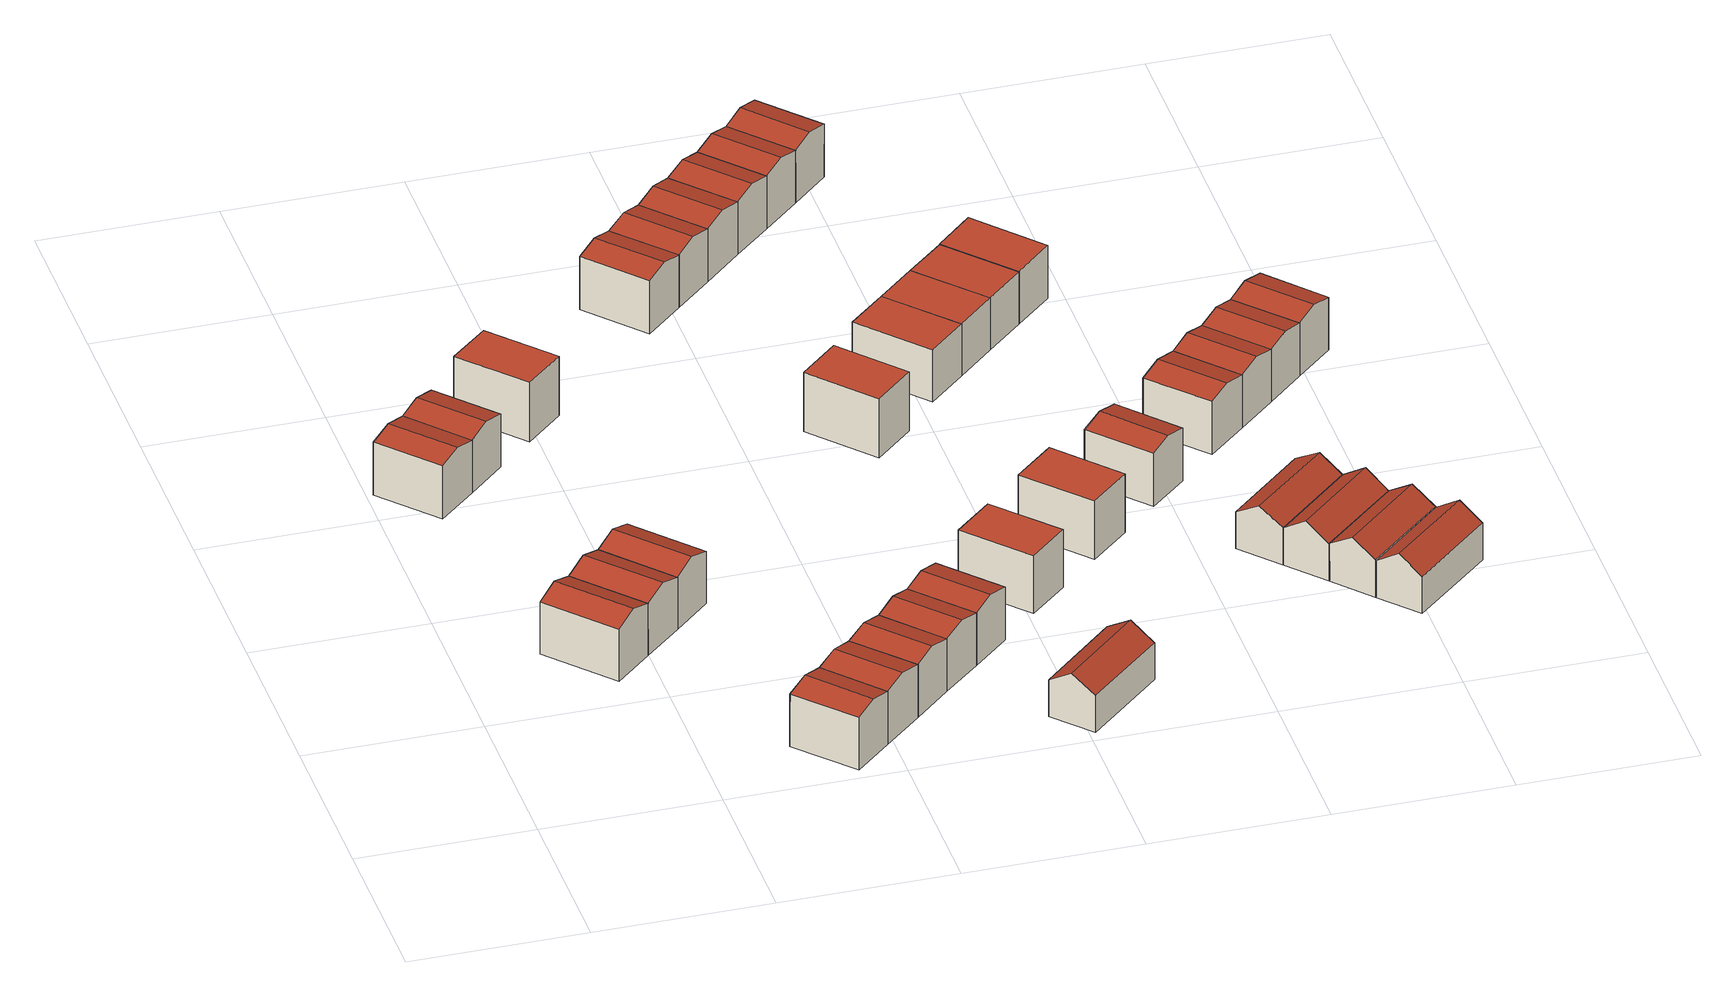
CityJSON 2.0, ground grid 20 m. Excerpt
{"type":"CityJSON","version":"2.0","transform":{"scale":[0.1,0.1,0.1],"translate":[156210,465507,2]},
"CityObjects":{
"building1":{"type":"Building","attributes":{"b3_bag_bag_overlap":0,"b3_bouwlagen":2,"b3_dak_type":"slanted","b3_extrusie":"standard","b3_h_dak_50p":9.1,"b3_h_dak_70p":9.56,"b3_h_dak_max":10.27,"b3_h_dak_min":6.05,"b3_h_maaiveld":3,"b3_h_nok":10.3,"b3_is_glas_dak":false,"b3_kas_warenhuis":false,"b3_kwaliteitsindicator":true,"b3_mutatie_ahn3_ahn4":false,"b3_mutatie_ahn4_ahn5":false,"b3_n_nok":1,"b3_n_vlakken":3,"b3_opp_buitenmuur":55.98,"b3_opp_dak_plat":0,"b3_opp_dak_schuin":61.98,"b3_opp_grond":55.39,"b3_opp_scheidingsmuur":112.93,"b3_rmse_lod12":1.3,"b3_rmse_lod13":1.3,"b3_rmse_lod22":0.0345,"b3_t_run":34,"b3_val3dity_lod12":"[]","b3_val3dity_lod13":"[]","b3_val3dity_lod22":"[]","b3_volume_lod12":361.9,"b3_volume_lod13":361.9,"b3_volume_lod22":323.4,"geconstateerd":false,"oorspronkelijkbouwjaar":1988,"status":"Pand in gebruik"},"children":["building1-1"]},
"building1-1":{"type":"BuildingPart","parents":["building1"],"geometry":[{"type":"Solid","lod":"2.2","boundaries":[[[[0,1,2,3]],[[4,5,6,7]],[[5,4,1,0]],[[4,7,8,2,1]],[[9,8,7,6]],[[8,9,3,2]],[[9,6,5,0,3]]]],"semantics":{"surfaces":[{"type":"GroundSurface"},{"type":"RoofSurface"},{"type":"WallSurface"}],"values":[[0,1,2,2,1,2,2]]}}]},
"building2":{"type":"Building","attributes":{"b3_bag_bag_overlap":0,"b3_bouwlagen":3,"b3_dak_type":"slanted","b3_extrusie":"standard","b3_h_dak_50p":9.18,"b3_h_dak_70p":9.63,"b3_h_dak_max":10.28,"b3_h_dak_min":8.17,"b3_h_maaiveld":2.98,"b3_h_nok":10.3,"b3_is_glas_dak":false,"b3_kas_warenhuis":false,"b3_kwaliteitsindicator":true,"b3_mutatie_ahn3_ahn4":false,"b3_mutatie_ahn4_ahn5":false,"b3_n_nok":1,"b3_n_vlakken":2,"b3_opp_buitenmuur":58.96,"b3_opp_dak_plat":0,"b3_opp_dak_schuin":54.37,"b3_opp_grond":48.41,"b3_opp_scheidingsmuur":105.61,"b3_rmse_lod12":0.765,"b3_rmse_lod13":0.765,"b3_rmse_lod22":0.0112,"b3_t_run":21,"b3_val3dity_lod12":"[]","b3_val3dity_lod13":"[]","b3_val3dity_lod22":"[]","b3_volume_lod12":322.7,"b3_volume_lod13":322.7,"b3_volume_lod22":301.74,"geconstateerd":false,"oorspronkelijkbouwjaar":1988,"status":"Pand in gebruik"},"children":["building2-1"]},
"building2-1":{"type":"BuildingPart","parents":["building2"],"geometry":[{"type":"Solid","lod":"2.2","boundaries":[[[[10,11,12,13]],[[14,15,16,11,10]],[[17,16,15,18]],[[16,17,12,11]],[[17,18,19,13,12]],[[14,19,18,15]],[[19,14,10,13]]]],"semantics":{"surfaces":[{"type":"GroundSurface"},{"type":"WallSurface"},{"type":"RoofSurface"}],"values":[[0,1,2,1,1,2,1]]}}]},
"building3":{"type":"Building","attributes":{"b3_bag_bag_overlap":0,"b3_bouwlagen":2,"b3_dak_type":"slanted","b3_extrusie":"standard","b3_h_dak_50p":9.06,"b3_h_dak_70p":9.57,"b3_h_dak_max":10.28,"b3_h_dak_min":6.07,"b3_h_maaiveld":3.01,"b3_h_nok":10.3,"b3_is_glas_dak":false,"b3_kas_warenhuis":false,"b3_kwaliteitsindicator":true,"b3_mutatie_ahn3_ahn4":false,"b3_mutatie_ahn4_ahn5":false,"b3_n_nok":1,"b3_n_vlakken":3,"b3_opp_buitenmuur":55.92,"b3_opp_dak_plat":0,"b3_opp_dak_schuin":62.01,"b3_opp_grond":55.4,"b3_opp_scheidingsmuur":112.82,"b3_rmse_lod12":1.3,"b3_rmse_lod13":1.3,"b3_rmse_lod22":0.0353,"b3_t_run":32,"b3_val3dity_lod12":"[]","b3_val3dity_lod13":"[]","b3_val3dity_lod22":"[]","b3_volume_lod12":361.84,"b3_volume_lod13":361.84,"b3_volume_lod22":324.86,"geconstateerd":false,"oorspronkelijkbouwjaar":1988,"status":"Pand in gebruik"},"children":["building3-1"]},
"building3-1":{"type":"BuildingPart","parents":["building3"],"geometry":[{"type":"Solid","lod":"2.2","boundaries":[[[[20,21,1,0]],[[22,23,24,25]],[[23,22,21,20]],[[22,25,4,1,21]],[[5,4,25,24]],[[4,5,0,1]],[[5,24,23,20,0]]]],"semantics":{"surfaces":[{"type":"GroundSurface"},{"type":"RoofSurface"},{"type":"WallSurface"}],"values":[[0,1,2,2,1,2,2]]}}]},
"building4":{"type":"Building","attributes":{"b3_bag_bag_overlap":0,"b3_bouwlagen":3,"b3_dak_type":"slanted","b3_extrusie":"standard","b3_h_dak_50p":9.19,"b3_h_dak_70p":9.64,"b3_h_dak_max":10.27,"b3_h_dak_min":8.16,"b3_h_maaiveld":2.97,"b3_h_nok":10.3,"b3_is_glas_dak":false,"b3_kas_warenhuis":false,"b3_kwaliteitsindicator":true,"b3_mutatie_ahn3_ahn4":false,"b3_mutatie_ahn4_ahn5":false,"b3_n_nok":1,"b3_n_vlakken":2,"b3_opp_buitenmuur":58.84,"b3_opp_dak_plat":0,"b3_opp_dak_schuin":54.46,"b3_opp_grond":48.47,"b3_opp_scheidingsmuur":105.95,"b3_rmse_lod12":0.76,"b3_rmse_lod13":0.76,"b3_rmse_lod22":0.0115,"b3_t_run":20,"b3_val3dity_lod12":"[]","b3_val3dity_lod13":"[]","b3_val3dity_lod22":"[]","b3_volume_lod12":323.13,"b3_volume_lod13":323.13,"b3_volume_lod22":302.34,"geconstateerd":false,"oorspronkelijkbouwjaar":1988,"status":"Pand in gebruik"},"children":["building4-1"]},
"building4-1":{"type":"BuildingPart","parents":["building4"],"geometry":[{"type":"Solid","lod":"2.2","boundaries":[[[[12,11,26,27]],[[16,17,28,29]],[[17,16,11,12]],[[16,29,30,26,11]],[[31,30,29,28]],[[30,31,27,26]],[[31,28,17,12,27]]]],"semantics":{"surfaces":[{"type":"GroundSurface"},{"type":"RoofSurface"},{"type":"WallSurface"}],"values":[[0,1,2,2,1,2,2]]}}]},
"building5":{"type":"Building","attributes":{"b3_bag_bag_overlap":0,"b3_bouwlagen":2,"b3_dak_type":"slanted","b3_extrusie":"standard","b3_h_dak_50p":9.06,"b3_h_dak_70p":9.54,"b3_h_dak_max":10.28,"b3_h_dak_min":6.07,"b3_h_maaiveld":3.01,"b3_h_nok":10.29,"b3_is_glas_dak":false,"b3_kas_warenhuis":false,"b3_kwaliteitsindicator":true,"b3_mutatie_ahn3_ahn4":false,"b3_mutatie_ahn4_ahn5":false,"b3_n_nok":1,"b3_n_vlakken":3,"b3_opp_buitenmuur":55.76,"b3_opp_dak_plat":0,"b3_opp_dak_schuin":61.93,"b3_opp_grond":55.38,"b3_opp_scheidingsmuur":113.38,"b3_rmse_lod12":1.33,"b3_rmse_lod13":1.33,"b3_rmse_lod22":0.0355,"b3_t_run":45,"b3_val3dity_lod12":"[]","b3_val3dity_lod13":"[]","b3_val3dity_lod22":"[]","b3_volume_lod12":361.8,"b3_volume_lod13":361.8,"b3_volume_lod22":324.23,"geconstateerd":false,"oorspronkelijkbouwjaar":1988,"status":"Pand in gebruik"},"children":["building5-1"]},
"building5-1":{"type":"BuildingPart","parents":["building5"],"geometry":[{"type":"Solid","lod":"2.2","boundaries":[[[[32,33,21,20]],[[34,35,36,37]],[[35,34,33,32]],[[34,37,22,21,33]],[[23,22,37,36]],[[22,23,20,21]],[[23,36,35,32,20]]]],"semantics":{"surfaces":[{"type":"GroundSurface"},{"type":"RoofSurface"},{"type":"WallSurface"}],"values":[[0,1,2,2,1,2,2]]}}]},
"building6":{"type":"Building","attributes":{"b3_bag_bag_overlap":0,"b3_bouwlagen":2,"b3_dak_type":"slanted","b3_extrusie":"standard","b3_h_dak_50p":9.4,"b3_h_dak_70p":9.85,"b3_h_dak_max":10.48,"b3_h_dak_min":8.38,"b3_h_maaiveld":3.23,"b3_h_nok":10.5,"b3_is_glas_dak":false,"b3_kas_warenhuis":false,"b3_kwaliteitsindicator":true,"b3_mutatie_ahn3_ahn4":false,"b3_mutatie_ahn4_ahn5":false,"b3_n_nok":1,"b3_n_vlakken":2,"b3_opp_buitenmuur":58.25,"b3_opp_dak_plat":0,"b3_opp_dak_schuin":54.1,"b3_opp_grond":48.14,"b3_opp_scheidingsmuur":104.39,"b3_rmse_lod12":0.759,"b3_rmse_lod13":0.759,"b3_rmse_lod22":0.019,"b3_t_run":25,"b3_val3dity_lod12":"[]","b3_val3dity_lod13":"[]","b3_val3dity_lod22":"[]","b3_volume_lod12":318.32,"b3_volume_lod13":318.32,"b3_volume_lod22":297.75,"geconstateerd":false,"oorspronkelijkbouwjaar":1988,"status":"Pand in gebruik"},"children":["building6-1"]},
"building6-1":{"type":"BuildingPart","parents":["building6"],"geometry":[{"type":"Solid","lod":"2.2","boundaries":[[[[38,39,40,41]],[[42,43,44,45]],[[43,42,39,38]],[[42,45,46,40,39]],[[47,46,45,44]],[[46,47,41,40]],[[47,44,43,38,41]]]],"semantics":{"surfaces":[{"type":"GroundSurface"},{"type":"RoofSurface"},{"type":"WallSurface"}],"values":[[0,1,2,2,1,2,2]]}}]},
"building7":{"type":"Building","attributes":{"b3_bag_bag_overlap":0,"b3_bouwlagen":3,"b3_dak_type":"slanted","b3_extrusie":"standard","b3_h_dak_50p":9.97,"b3_h_dak_70p":10.29,"b3_h_dak_max":11.02,"b3_h_dak_min":8.56,"b3_h_maaiveld":2.92,"b3_is_glas_dak":false,"b3_kas_warenhuis":false,"b3_kwaliteitsindicator":false,"b3_mutatie_ahn3_ahn4":false,"b3_mutatie_ahn4_ahn5":false,"b3_n_nok":0,"b3_n_vlakken":4,"b3_opp_buitenmuur":155.36,"b3_opp_dak_plat":0,"b3_opp_dak_schuin":80.27,"b3_opp_grond":53.74,"b3_opp_scheidingsmuur":56.63,"b3_rmse_lod12":0.744,"b3_rmse_lod13":0.744,"b3_rmse_lod22":0.0769,"b3_t_run":34,"b3_val3dity_lod12":"[]","b3_val3dity_lod13":"[]","b3_val3dity_lod22":"[102]","b3_volume_lod12":393.76,"b3_volume_lod13":393.76,"b3_volume_lod22":375.94,"geconstateerd":false,"oorspronkelijkbouwjaar":1988,"status":"Pand in gebruik"},"children":["building7-1"]},
"building7-1":{"type":"BuildingPart","parents":["building7"],"geometry":[{"type":"Solid","lod":"2.2","boundaries":[[[[48,49,50,51]],[[52,53,54,55]],[[55,54,49,48]],[[54,53,50,49]],[[53,52,51,50]],[[52,55,48,51]]]],"semantics":{"surfaces":[{"type":"GroundSurface"},{"type":"RoofSurface"},{"type":"WallSurface"}],"values":[[0,1,2,2,2,2]]}}]},
"building8":{"type":"Building","attributes":{"b3_bag_bag_overlap":0,"b3_bouwlagen":2,"b3_dak_type":"slanted","b3_extrusie":"standard","b3_h_dak_50p":9.43,"b3_h_dak_70p":9.85,"b3_h_dak_max":10.49,"b3_h_dak_min":8.36,"b3_h_maaiveld":3.22,"b3_h_nok":10.51,"b3_is_glas_dak":false,"b3_kas_warenhuis":false,"b3_kwaliteitsindicator":true,"b3_mutatie_ahn3_ahn4":false,"b3_mutatie_ahn4_ahn5":false,"b3_n_nok":1,"b3_n_vlakken":2,"b3_opp_buitenmuur":60.27,"b3_opp_dak_plat":0,"b3_opp_dak_schuin":56.11,"b3_opp_grond":49.82,"b3_opp_scheidingsmuur":104.42,"b3_rmse_lod12":0.76,"b3_rmse_lod13":0.76,"b3_rmse_lod22":0.0237,"b3_t_run":41,"b3_val3dity_lod12":"[]","b3_val3dity_lod13":"[]","b3_val3dity_lod22":"[]","b3_volume_lod12":329.32,"b3_volume_lod13":329.32,"b3_volume_lod22":308.44,"geconstateerd":false,"oorspronkelijkbouwjaar":1988,"status":"Pand in gebruik"},"children":["building8-1"]},
"building8-1":{"type":"BuildingPart","parents":["building8"],"geometry":[{"type":"Solid","lod":"2.2","boundaries":[[[[56,57,39,38]],[[58,59,60,61]],[[59,58,57,56]],[[58,61,42,39,57]],[[43,42,61,60]],[[42,43,38,39]],[[43,60,59,56,38]]]],"semantics":{"surfaces":[{"type":"GroundSurface"},{"type":"RoofSurface"},{"type":"WallSurface"}],"values":[[0,1,2,2,1,2,2]]}}]},
"building9":{"type":"Building","attributes":{"b3_bag_bag_overlap":0,"b3_bouwlagen":2,"b3_dak_type":"slanted","b3_extrusie":"standard","b3_h_dak_50p":9.44,"b3_h_dak_70p":9.85,"b3_h_dak_max":10.49,"b3_h_dak_min":8.35,"b3_h_maaiveld":3.22,"b3_h_nok":10.51,"b3_is_glas_dak":false,"b3_kas_warenhuis":false,"b3_kwaliteitsindicator":true,"b3_mutatie_ahn3_ahn4":false,"b3_mutatie_ahn4_ahn5":false,"b3_n_nok":1,"b3_n_vlakken":2,"b3_opp_buitenmuur":58.09,"b3_opp_dak_plat":0,"b3_opp_dak_schuin":54.25,"b3_opp_grond":48.14,"b3_opp_scheidingsmuur":104.52,"b3_rmse_lod12":0.756,"b3_rmse_lod13":0.756,"b3_rmse_lod22":0.0181,"b3_t_run":35,"b3_val3dity_lod12":"[]","b3_val3dity_lod13":"[]","b3_val3dity_lod22":"[]","b3_volume_lod12":318.35,"b3_volume_lod13":318.35,"b3_volume_lod22":297.93,"geconstateerd":false,"oorspronkelijkbouwjaar":1988,"status":"Pand in gebruik"},"children":["building9-1"]},
"building9-1":{"type":"BuildingPart","parents":["building9"],"geometry":[{"type":"Solid","lod":"2.2","boundaries":[[[[62,63,57,56]],[[64,65,66,67]],[[65,64,63,62]],[[64,67,58,57,63]],[[59,58,67,66]],[[58,59,56,57]],[[59,66,65,62,56]]]],"semantics":{"surfaces":[{"type":"GroundSurface"},{"type":"RoofSurface"},{"type":"WallSurface"}],"values":[[0,1,2,2,1,2,2]]}}]},
"building10":{"type":"Building","attributes":{"b3_bag_bag_overlap":0,"b3_bouwlagen":2,"b3_dak_type":"slanted","b3_extrusie":"standard","b3_h_dak_50p":9.4,"b3_h_dak_70p":9.85,"b3_h_dak_max":10.49,"b3_h_dak_min":8.35,"b3_h_maaiveld":3.22,"b3_h_nok":10.51,"b3_is_glas_dak":false,"b3_kas_warenhuis":false,"b3_kwaliteitsindicator":true,"b3_mutatie_ahn3_ahn4":false,"b3_mutatie_ahn4_ahn5":false,"b3_n_nok":1,"b3_n_vlakken":2,"b3_opp_buitenmuur":58.39,"b3_opp_dak_plat":0,"b3_opp_dak_schuin":54.16,"b3_opp_grond":48.16,"b3_opp_scheidingsmuur":104.64,"b3_rmse_lod12":0.774,"b3_rmse_lod13":0.774,"b3_rmse_lod22":0.0184,"b3_t_run":27,"b3_val3dity_lod12":"[]","b3_val3dity_lod13":"[]","b3_val3dity_lod22":"[]","b3_volume_lod12":318.48,"b3_volume_lod13":318.48,"b3_volume_lod22":298.53,"geconstateerd":false,"oorspronkelijkbouwjaar":1988,"status":"Pand in gebruik"},"children":["building10-1"]},
"building10-1":{"type":"BuildingPart","parents":["building10"],"geometry":[{"type":"Solid","lod":"2.2","boundaries":[[[[62,68,69,63]],[[65,70,71,68,62]],[[72,71,70,73]],[[71,72,69,68]],[[72,73,64,63,69]],[[65,64,73,70]],[[64,65,62,63]]]],"semantics":{"surfaces":[{"type":"GroundSurface"},{"type":"WallSurface"},{"type":"RoofSurface"}],"values":[[0,1,2,1,1,2,1]]}}]},
"building11":{"type":"Building","attributes":{"b3_bag_bag_overlap":0,"b3_bouwlagen":2,"b3_dak_type":"slanted","b3_extrusie":"standard","b3_h_dak_50p":9.38,"b3_h_dak_70p":9.87,"b3_h_dak_max":10.48,"b3_h_dak_min":8.36,"b3_h_maaiveld":3.22,"b3_h_nok":10.51,"b3_is_glas_dak":false,"b3_kas_warenhuis":false,"b3_kwaliteitsindicator":true,"b3_mutatie_ahn3_ahn4":false,"b3_mutatie_ahn4_ahn5":false,"b3_n_nok":1,"b3_n_vlakken":2,"b3_opp_buitenmuur":58.31,"b3_opp_dak_plat":0,"b3_opp_dak_schuin":54.22,"b3_opp_grond":48.16,"b3_opp_scheidingsmuur":104.64,"b3_rmse_lod12":0.785,"b3_rmse_lod13":0.785,"b3_rmse_lod22":0.0174,"b3_t_run":25,"b3_val3dity_lod12":"[]","b3_val3dity_lod13":"[]","b3_val3dity_lod22":"[]","b3_volume_lod12":319.28,"b3_volume_lod13":319.28,"b3_volume_lod22":298.53,"geconstateerd":false,"oorspronkelijkbouwjaar":1988,"status":"Pand in gebruik"},"children":["building11-1"]},
"building11-1":{"type":"BuildingPart","parents":["building11"],"geometry":[{"type":"Solid","lod":"2.2","boundaries":[[[[74,75,69,68]],[[76,77,78,79]],[[77,76,75,74]],[[76,79,72,69,75]],[[71,72,79,78]],[[72,71,68,69]],[[71,78,77,74,68]]]],"semantics":{"surfaces":[{"type":"GroundSurface"},{"type":"RoofSurface"},{"type":"WallSurface"}],"values":[[0,1,2,2,1,2,2]]}}]},
"building12":{"type":"Building","attributes":{"b3_bag_bag_overlap":0,"b3_bouwlagen":2,"b3_dak_type":"slanted","b3_extrusie":"standard","b3_h_dak_50p":9.22,"b3_h_dak_70p":9.64,"b3_h_dak_max":10.29,"b3_h_dak_min":8.15,"b3_h_maaiveld":2.99,"b3_h_nok":10.31,"b3_is_glas_dak":false,"b3_kas_warenhuis":false,"b3_kwaliteitsindicator":true,"b3_mutatie_ahn3_ahn4":false,"b3_mutatie_ahn4_ahn5":false,"b3_n_nok":1,"b3_n_vlakken":2,"b3_opp_buitenmuur":58.48,"b3_opp_dak_plat":0,"b3_opp_dak_schuin":54.68,"b3_opp_grond":48.62,"b3_opp_scheidingsmuur":106,"b3_rmse_lod12":0.759,"b3_rmse_lod13":0.759,"b3_rmse_lod22":0.0139,"b3_t_run":31,"b3_val3dity_lod12":"[]","b3_val3dity_lod13":"[]","b3_val3dity_lod22":"[]","b3_volume_lod12":322.98,"b3_volume_lod13":322.98,"b3_volume_lod22":302.4,"geconstateerd":false,"oorspronkelijkbouwjaar":1988,"status":"Pand in gebruik"},"children":["building12-1"]},
"building12-1":{"type":"BuildingPart","parents":["building12"],"geometry":[{"type":"Solid","lod":"2.2","boundaries":[[[[80,81,82,83]],[[84,85,86,87]],[[85,84,81,80]],[[84,87,88,82,81]],[[89,88,87,86]],[[88,89,83,82]],[[89,86,85,80,83]]]],"semantics":{"surfaces":[{"type":"GroundSurface"},{"type":"RoofSurface"},{"type":"WallSurface"}],"values":[[0,1,2,2,1,2,2]]}}]},
"building13":{"type":"Building","attributes":{"b3_bag_bag_overlap":0,"b3_bouwlagen":2,"b3_dak_type":"slanted","b3_extrusie":"standard","b3_h_dak_50p":6.64,"b3_h_dak_70p":7.84,"b3_h_dak_max":9.51,"b3_h_dak_min":6.22,"b3_h_maaiveld":3.22,"b3_is_glas_dak":false,"b3_kas_warenhuis":false,"b3_kwaliteitsindicator":true,"b3_mutatie_ahn3_ahn4":false,"b3_mutatie_ahn4_ahn5":false,"b3_n_nok":0,"b3_n_vlakken":2,"b3_opp_buitenmuur":100.35,"b3_opp_dak_plat":30.29,"b3_opp_dak_schuin":41.83,"b3_opp_grond":67.6,"b3_opp_scheidingsmuur":46.21,"b3_rmse_lod12":1.27,"b3_rmse_lod13":1.27,"b3_rmse_lod22":0.029,"b3_t_run":38,"b3_val3dity_lod12":"[]","b3_val3dity_lod13":"[]","b3_val3dity_lod22":"[]","b3_volume_lod12":311.25,"b3_volume_lod13":311.25,"b3_volume_lod22":268,"geconstateerd":false,"oorspronkelijkbouwjaar":1988,"status":"Pand in gebruik"},"children":["building13-1"]},
"building13-1":{"type":"BuildingPart","parents":["building13"],"geometry":[{"type":"Solid","lod":"2.2","boundaries":[[[[90,91,92,93]],[[94,95,96,91,90]],[[97,96,95,98]],[[96,97,92,91]],[[97,98,99,93,92]],[[94,99,98,95]],[[99,94,90,93]]]],"semantics":{"surfaces":[{"type":"GroundSurface"},{"type":"WallSurface"},{"type":"RoofSurface"}],"values":[[0,1,2,1,1,2,1]]}}]},
"building14":{"type":"Building","attributes":{"b3_bag_bag_overlap":0,"b3_bouwlagen":3,"b3_dak_type":"slanted","b3_extrusie":"standard","b3_h_dak_50p":10.16,"b3_h_dak_70p":10.47,"b3_h_dak_max":11.21,"b3_h_dak_min":8.73,"b3_h_maaiveld":3.19,"b3_h_nok":10.5,"b3_is_glas_dak":false,"b3_kas_warenhuis":false,"b3_kwaliteitsindicator":true,"b3_mutatie_ahn3_ahn4":false,"b3_mutatie_ahn4_ahn5":false,"b3_n_nok":1,"b3_n_vlakken":4,"b3_opp_buitenmuur":156.17,"b3_opp_dak_plat":0,"b3_opp_dak_schuin":78.37,"b3_opp_grond":53.96,"b3_opp_scheidingsmuur":56.19,"b3_rmse_lod12":0.755,"b3_rmse_lod13":0.755,"b3_rmse_lod22":0.0529,"b3_t_run":44,"b3_val3dity_lod12":"[]","b3_val3dity_lod13":"[]","b3_val3dity_lod22":"[]","b3_volume_lod12":391.49,"b3_volume_lod13":391.49,"b3_volume_lod22":373.04,"geconstateerd":false,"oorspronkelijkbouwjaar":1988,"status":"Pand in gebruik"},"children":["building14-1"]},
"building14-1":{"type":"BuildingPart","parents":["building14"],"geometry":[{"type":"Solid","lod":"2.2","boundaries":[[[[100,101,102,103]],[[104,105,106,107]],[[107,106,101,100]],[[106,105,102,101]],[[105,104,103,102]],[[104,107,100,103]]]],"semantics":{"surfaces":[{"type":"GroundSurface"},{"type":"RoofSurface"},{"type":"WallSurface"}],"values":[[0,1,2,2,2,2]]}}]},
"building15":{"type":"Building","attributes":{"b3_bag_bag_overlap":0,"b3_bouwlagen":2,"b3_dak_type":"slanted","b3_extrusie":"standard","b3_h_dak_50p":9.17,"b3_h_dak_70p":9.63,"b3_h_dak_max":10.28,"b3_h_dak_min":8.15,"b3_h_maaiveld":2.99,"b3_h_nok":10.29,"b3_is_glas_dak":false,"b3_kas_warenhuis":false,"b3_kwaliteitsindicator":true,"b3_mutatie_ahn3_ahn4":false,"b3_mutatie_ahn4_ahn5":false,"b3_n_nok":1,"b3_n_vlakken":2,"b3_opp_buitenmuur":58.5,"b3_opp_dak_plat":0,"b3_opp_dak_schuin":54.58,"b3_opp_grond":48.6,"b3_opp_scheidingsmuur":105.88,"b3_rmse_lod12":0.763,"b3_rmse_lod13":0.763,"b3_rmse_lod22":0.0122,"b3_t_run":27,"b3_val3dity_lod12":"[]","b3_val3dity_lod13":"[]","b3_val3dity_lod22":"[]","b3_volume_lod12":322.26,"b3_volume_lod13":322.26,"b3_volume_lod22":302.03,"geconstateerd":false,"oorspronkelijkbouwjaar":1988,"status":"Pand in gebruik"},"children":["building15-1"]},
"building15-1":{"type":"BuildingPart","parents":["building15"],"geometry":[{"type":"Solid","lod":"2.2","boundaries":[[[[108,109,81,80]],[[110,111,112,113]],[[111,110,109,108]],[[110,113,84,81,109]],[[85,84,113,112]],[[84,85,80,81]],[[85,112,111,108,80]]]],"semantics":{"surfaces":[{"type":"GroundSurface"},{"type":"RoofSurface"},{"type":"WallSurface"}],"values":[[0,1,2,2,1,2,2]]}}]},
"building16":{"type":"Building","attributes":{"b3_bag_bag_overlap":0,"b3_bouwlagen":3,"b3_dak_type":"slanted","b3_extrusie":"standard","b3_h_dak_50p":9.91,"b3_h_dak_70p":10.28,"b3_h_dak_max":11.05,"b3_h_dak_min":8.46,"b3_h_maaiveld":2.91,"b3_is_glas_dak":false,"b3_kas_warenhuis":false,"b3_kwaliteitsindicator":true,"b3_mutatie_ahn3_ahn4":false,"b3_mutatie_ahn4_ahn5":false,"b3_n_nok":0,"b3_n_vlakken":4,"b3_opp_buitenmuur":160.39,"b3_opp_dak_plat":0,"b3_opp_dak_schuin":80.77,"b3_opp_grond":55.88,"b3_opp_scheidingsmuur":56.91,"b3_rmse_lod12":0.793,"b3_rmse_lod13":0.793,"b3_rmse_lod22":0.0728,"b3_t_run":41,"b3_val3dity_lod12":"[]","b3_val3dity_lod13":"[]","b3_val3dity_lod22":"[]","b3_volume_lod12":410.45,"b3_volume_lod13":410.45,"b3_volume_lod22":392.17,"geconstateerd":false,"oorspronkelijkbouwjaar":1988,"status":"Pand in gebruik"},"children":["building16-1"]},
"building16-1":{"type":"BuildingPart","parents":["building16"],"geometry":[{"type":"Solid","lod":"2.2","boundaries":[[[[114,115,116,117]],[[118,119,120,121]],[[121,120,115,114]],[[120,119,116,115]],[[119,118,117,116]],[[118,121,114,117]]]],"semantics":{"surfaces":[{"type":"GroundSurface"},{"type":"RoofSurface"},{"type":"WallSurface"}],"values":[[0,1,2,2,2,2]]}}]},
"building17":{"type":"Building","attributes":{"b3_bag_bag_overlap":0,"b3_bouwlagen":2,"b3_dak_type":"slanted","b3_extrusie":"standard","b3_h_dak_50p":9.21,"b3_h_dak_70p":9.64,"b3_h_dak_max":10.28,"b3_h_dak_min":8.15,"b3_h_maaiveld":2.99,"b3_h_nok":10.29,"b3_is_glas_dak":false,"b3_kas_warenhuis":false,"b3_kwaliteitsindicator":true,"b3_mutatie_ahn3_ahn4":false,"b3_mutatie_ahn4_ahn5":false,"b3_n_nok":1,"b3_n_vlakken":2,"b3_opp_buitenmuur":60.41,"b3_opp_dak_plat":0,"b3_opp_dak_schuin":56.51,"b3_opp_grond":50.3,"b3_opp_scheidingsmuur":105.85,"b3_rmse_lod12":0.762,"b3_rmse_lod13":0.762,"b3_rmse_lod22":0.0127,"b3_t_run":30,"b3_val3dity_lod12":"[]","b3_val3dity_lod13":"[]","b3_val3dity_lod22":"[]","b3_volume_lod12":333.61,"b3_volume_lod13":333.61,"b3_volume_lod22":312.33,"geconstateerd":false,"oorspronkelijkbouwjaar":1988,"status":"Pand in gebruik"},"children":["building17-1"]},
"building17-1":{"type":"BuildingPart","parents":["building17"],"geometry":[{"type":"Solid","lod":"2.2","boundaries":[[[[122,123,109,108]],[[124,125,126,127]],[[125,124,123,122]],[[124,127,110,109,123]],[[111,110,127,126]],[[110,111,108,109]],[[111,126,125,122,108]]]],"semantics":{"surfaces":[{"type":"GroundSurface"},{"type":"RoofSurface"},{"type":"WallSurface"}],"values":[[0,1,2,2,1,2,2]]}}]},
"building18":{"type":"Building","attributes":{"b3_bag_bag_overlap":0,"b3_bouwlagen":2,"b3_dak_type":"slanted","b3_extrusie":"standard","b3_h_dak_50p":9.18,"b3_h_dak_70p":9.64,"b3_h_dak_max":10.28,"b3_h_dak_min":8.16,"b3_h_maaiveld":2.97,"b3_h_nok":10.3,"b3_is_glas_dak":false,"b3_kas_warenhuis":false,"b3_kwaliteitsindicator":true,"b3_mutatie_ahn3_ahn4":false,"b3_mutatie_ahn4_ahn5":false,"b3_n_nok":1,"b3_n_vlakken":2,"b3_opp_buitenmuur":58.87,"b3_opp_dak_plat":0,"b3_opp_dak_schuin":54.6,"b3_opp_grond":48.58,"b3_opp_scheidingsmuur":105.93,"b3_rmse_lod12":0.757,"b3_rmse_lod13":0.757,"b3_rmse_lod22":0.0116,"b3_t_run":21,"b3_val3dity_lod12":"[]","b3_val3dity_lod13":"[]","b3_val3dity_lod22":"[]","b3_volume_lod12":322.77,"b3_volume_lod13":322.77,"b3_volume_lod22":302.75,"geconstateerd":false,"oorspronkelijkbouwjaar":1988,"status":"Pand in gebruik"},"children":["building18-1"]},
"building18-1":{"type":"BuildingPart","parents":["building18"],"geometry":[{"type":"Solid","lod":"2.2","boundaries":[[[[128,129,123,122]],[[130,131,132,133]],[[131,130,129,128]],[[130,133,124,123,129]],[[125,124,133,132]],[[124,125,122,123]],[[125,132,131,128,122]]]],"semantics":{"surfaces":[{"type":"GroundSurface"},{"type":"RoofSurface"},{"type":"WallSurface"}],"values":[[0,1,2,2,1,2,2]]}}]},
"building19":{"type":"Building","attributes":{"b3_bag_bag_overlap":0,"b3_bouwlagen":3,"b3_dak_type":"slanted","b3_extrusie":"standard","b3_h_dak_50p":10.13,"b3_h_dak_70p":10.48,"b3_h_dak_max":11.23,"b3_h_dak_min":8.7,"b3_h_maaiveld":3.19,"b3_h_nok":10.38,"b3_is_glas_dak":false,"b3_kas_warenhuis":false,"b3_kwaliteitsindicator":true,"b3_mutatie_ahn3_ahn4":false,"b3_mutatie_ahn4_ahn5":false,"b3_n_nok":1,"b3_n_vlakken":4,"b3_opp_buitenmuur":157.83,"b3_opp_dak_plat":0,"b3_opp_dak_schuin":80.85,"b3_opp_grond":55.35,"b3_opp_scheidingsmuur":56.32,"b3_rmse_lod12":0.773,"b3_rmse_lod13":0.773,"b3_rmse_lod22":0.044,"b3_t_run":43,"b3_val3dity_lod12":"[]","b3_val3dity_lod13":"[]","b3_val3dity_lod22":"[]","b3_volume_lod12":402.51,"b3_volume_lod13":402.51,"b3_volume_lod22":381.9,"geconstateerd":false,"oorspronkelijkbouwjaar":1988,"status":"Pand in gebruik"},"children":["building19-1"]},
"building19-1":{"type":"BuildingPart","parents":["building19"],"geometry":[{"type":"Solid","lod":"2.2","boundaries":[[[[134,135,136,137]],[[138,139,140,141]],[[141,140,135,134]],[[140,139,136,135]],[[139,138,137,136]],[[138,141,134,137]]]],"semantics":{"surfaces":[{"type":"GroundSurface"},{"type":"RoofSurface"},{"type":"WallSurface"}],"values":[[0,1,2,2,2,2]]}}]},
"building20":{"type":"Building","attributes":{"b3_bag_bag_overlap":0,"b3_bouwlagen":2,"b3_dak_type":"slanted","b3_extrusie":"standard","b3_h_dak_50p":9.04,"b3_h_dak_70p":9.53,"b3_h_dak_max":10.3,"b3_h_dak_min":6.07,"b3_h_maaiveld":3.02,"b3_h_nok":10.31,"b3_is_glas_dak":false,"b3_kas_warenhuis":false,"b3_kwaliteitsindicator":true,"b3_mutatie_ahn3_ahn4":false,"b3_mutatie_ahn4_ahn5":false,"b3_n_nok":1,"b3_n_vlakken":3,"b3_opp_buitenmuur":59.79,"b3_opp_dak_plat":0,"b3_opp_dak_schuin":62.41,"b3_opp_grond":55.62,"b3_opp_scheidingsmuur":109.93,"b3_rmse_lod12":1.32,"b3_rmse_lod13":1.32,"b3_rmse_lod22":0.0642,"b3_t_run":34,"b3_val3dity_lod12":"[]","b3_val3dity_lod13":"[]","b3_val3dity_lod22":"[]","b3_volume_lod12":361.76,"b3_volume_lod13":361.76,"b3_volume_lod22":327.36,"geconstateerd":false,"oorspronkelijkbouwjaar":1988,"status":"Pand in gebruik"},"children":["building20-1"]},
"building20-1":{"type":"BuildingPart","parents":["building20"],"geometry":[{"type":"Solid","lod":"2.2","boundaries":[[[[142,143,144,145]],[[146,147,148,149]],[[149,148,143,142]],[[148,147,144,143]],[[147,146,145,144]],[[146,149,142,145]]]],"semantics":{"surfaces":[{"type":"GroundSurface"},{"type":"RoofSurface"},{"type":"WallSurface"}],"values":[[0,1,2,2,2,2]]}}]},
"building21":{"type":"Building","attributes":{"b3_bag_bag_overlap":0,"b3_bouwlagen":2,"b3_dak_type":"slanted","b3_extrusie":"standard","b3_h_dak_50p":9.22,"b3_h_dak_70p":9.63,"b3_h_dak_max":10.27,"b3_h_dak_min":8.14,"b3_h_maaiveld":2.98,"b3_h_nok":10.29,"b3_is_glas_dak":false,"b3_kas_warenhuis":false,"b3_kwaliteitsindicator":true,"b3_mutatie_ahn3_ahn4":false,"b3_mutatie_ahn4_ahn5":false,"b3_n_nok":1,"b3_n_vlakken":2,"b3_opp_buitenmuur":58.55,"b3_opp_dak_plat":0,"b3_opp_dak_schuin":54.59,"b3_opp_grond":48.6,"b3_opp_scheidingsmuur":106.01,"b3_rmse_lod12":0.758,"b3_rmse_lod13":0.758,"b3_rmse_lod22":0.0122,"b3_t_run":21,"b3_val3dity_lod12":"[]","b3_val3dity_lod13":"[]","b3_val3dity_lod22":"[]","b3_volume_lod12":322.59,"b3_volume_lod13":322.59,"b3_volume_lod22":302.34,"geconstateerd":false,"oorspronkelijkbouwjaar":1988,"status":"Pand in gebruik"},"children":["building21-1"]},
"building21-1":{"type":"BuildingPart","parents":["building21"],"geometry":[{"type":"Solid","lod":"2.2","boundaries":[[[[150,151,129,128]],[[152,153,154,155]],[[153,152,151,150]],[[152,155,130,129,151]],[[131,130,155,154]],[[130,131,128,129]],[[131,154,153,150,128]]]],"semantics":{"surfaces":[{"type":"GroundSurface"},{"type":"RoofSurface"},{"type":"WallSurface"}],"values":[[0,1,2,2,1,2,2]]}}]},
"building22":{"type":"Building","attributes":{"b3_bag_bag_overlap":0,"b3_bouwlagen":2,"b3_dak_type":"slanted","b3_extrusie":"standard","b3_h_dak_50p":9.01,"b3_h_dak_70p":9.53,"b3_h_dak_max":10.3,"b3_h_dak_min":6.08,"b3_h_maaiveld":3.02,"b3_h_nok":10.31,"b3_is_glas_dak":false,"b3_kas_warenhuis":false,"b3_kwaliteitsindicator":true,"b3_mutatie_ahn3_ahn4":false,"b3_mutatie_ahn4_ahn5":false,"b3_n_nok":1,"b3_n_vlakken":3,"b3_opp_buitenmuur":55.27,"b3_opp_dak_plat":0,"b3_opp_dak_schuin":62.29,"b3_opp_grond":55.63,"b3_opp_scheidingsmuur":113.69,"b3_rmse_lod12":1.31,"b3_rmse_lod13":1.31,"b3_rmse_lod22":0.0459,"b3_t_run":33,"b3_val3dity_lod12":"[]","b3_val3dity_lod13":"[]","b3_val3dity_lod22":"[]","b3_volume_lod12":362.15,"b3_volume_lod13":362.15,"b3_volume_lod22":324.29,"geconstateerd":false,"oorspronkelijkbouwjaar":1988,"status":"Pand in gebruik"},"children":["building22-1"]},
"building22-1":{"type":"BuildingPart","parents":["building22"],"geometry":[{"type":"Solid","lod":"2.2","boundaries":[[[[145,144,156,157]],[[158,159,147,146]],[[146,147,144,145]],[[147,159,156,144]],[[159,158,157,156]],[[158,146,145,157]]]],"semantics":{"surfaces":[{"type":"GroundSurface"},{"type":"RoofSurface"},{"type":"WallSurface"}],"values":[[0,1,2,2,2,2]]}}]},
"building23":{"type":"Building","attributes":{"b3_bag_bag_overlap":0,"b3_bouwlagen":2,"b3_dak_type":"slanted","b3_extrusie":"standard","b3_h_dak_50p":9.21,"b3_h_dak_70p":9.64,"b3_h_dak_max":10.27,"b3_h_dak_min":8.16,"b3_h_maaiveld":2.98,"b3_h_nok":10.3,"b3_is_glas_dak":false,"b3_kas_warenhuis":false,"b3_kwaliteitsindicator":true,"b3_mutatie_ahn3_ahn4":false,"b3_mutatie_ahn4_ahn5":false,"b3_n_nok":1,"b3_n_vlakken":2,"b3_opp_buitenmuur":58.57,"b3_opp_dak_plat":0,"b3_opp_dak_schuin":54.55,"b3_opp_grond":48.56,"b3_opp_scheidingsmuur":106.02,"b3_rmse_lod12":0.76,"b3_rmse_lod13":0.76,"b3_rmse_lod22":0.0111,"b3_t_run":24,"b3_val3dity_lod12":"[]","b3_val3dity_lod13":"[]","b3_val3dity_lod22":"[]","b3_volume_lod12":322.95,"b3_volume_lod13":322.95,"b3_volume_lod22":302.27,"geconstateerd":false,"oorspronkelijkbouwjaar":1988,"status":"Pand in gebruik"},"children":["building23-1"]},
"building23-1":{"type":"BuildingPart","parents":["building23"],"geometry":[{"type":"Solid","lod":"2.2","boundaries":[[[[160,161,151,150]],[[162,163,164,165]],[[163,162,161,160]],[[162,165,152,151,161]],[[153,152,165,164]],[[152,153,150,151]],[[153,164,163,160,150]]]],"semantics":{"surfaces":[{"type":"GroundSurface"},{"type":"RoofSurface"},{"type":"WallSurface"}],"values":[[0,1,2,2,1,2,2]]}}]},
"building24":{"type":"Building","attributes":{"b3_bag_bag_overlap":0,"b3_bouwlagen":2,"b3_dak_type":"slanted","b3_extrusie":"standard","b3_h_dak_50p":9.45,"b3_h_dak_70p":9.87,"b3_h_dak_max":10.49,"b3_h_dak_min":8.36,"b3_h_maaiveld":3.22,"b3_h_nok":10.5,"b3_is_glas_dak":false,"b3_kas_warenhuis":false,"b3_kwaliteitsindicator":true,"b3_mutatie_ahn3_ahn4":false,"b3_mutatie_ahn4_ahn5":false,"b3_n_nok":1,"b3_n_vlakken":2,"b3_opp_buitenmuur":58.95,"b3_opp_dak_plat":0,"b3_opp_dak_schuin":54.2,"b3_opp_grond":48.22,"b3_opp_scheidingsmuur":104.08,"b3_rmse_lod12":0.736,"b3_rmse_lod13":0.736,"b3_rmse_lod22":0.0189,"b3_t_run":35,"b3_val3dity_lod12":"[]","b3_val3dity_lod13":"[]","b3_val3dity_lod22":"[]","b3_volume_lod12":318.35,"b3_volume_lod13":318.35,"b3_volume_lod22":298.69,"geconstateerd":false,"oorspronkelijkbouwjaar":1988,"status":"Pand in gebruik"},"children":["building24-1"]},
"building24-1":{"type":"BuildingPart","parents":["building24"],"geometry":[{"type":"Solid","lod":"2.2","boundaries":[[[[166,167,168,169]],[[170,171,172,167,166]],[[173,172,171,174]],[[172,173,168,167]],[[173,174,175,169,168]],[[170,175,174,171]],[[175,170,166,169]]]],"semantics":{"surfaces":[{"type":"GroundSurface"},{"type":"WallSurface"},{"type":"RoofSurface"}],"values":[[0,1,2,1,1,2,1]]}}]},
"building25":{"type":"Building","attributes":{"b3_bag_bag_overlap":0,"b3_bouwlagen":2,"b3_dak_type":"slanted","b3_extrusie":"standard","b3_h_dak_50p":9.03,"b3_h_dak_70p":9.52,"b3_h_dak_max":10.3,"b3_h_dak_min":6.07,"b3_h_maaiveld":3.02,"b3_h_nok":10.31,"b3_is_glas_dak":false,"b3_kas_warenhuis":false,"b3_kwaliteitsindicator":true,"b3_mutatie_ahn3_ahn4":false,"b3_mutatie_ahn4_ahn5":false,"b3_n_nok":1,"b3_n_vlakken":3,"b3_opp_buitenmuur":55.48,"b3_opp_dak_plat":0,"b3_opp_dak_schuin":62.36,"b3_opp_grond":55.64,"b3_opp_scheidingsmuur":113.72,"b3_rmse_lod12":1.36,"b3_rmse_lod13":1.36,"b3_rmse_lod22":0.039,"b3_t_run":40,"b3_val3dity_lod12":"[]","b3_val3dity_lod13":"[]","b3_val3dity_lod22":"[]","b3_volume_lod12":362.64,"b3_volume_lod13":362.64,"b3_volume_lod22":325.54,"geconstateerd":false,"oorspronkelijkbouwjaar":1988,"status":"Pand in gebruik"},"children":["building25-1"]},
"building25-1":{"type":"BuildingPart","parents":["building25"],"geometry":[{"type":"Solid","lod":"2.2","boundaries":[[[[157,156,176,177]],[[178,179,159,158]],[[158,159,156,157]],[[159,179,176,156]],[[179,178,177,176]],[[178,158,157,177]]]],"semantics":{"surfaces":[{"type":"GroundSurface"},{"type":"RoofSurface"},{"type":"WallSurface"}],"values":[[0,1,2,2,2,2]]}}]},
"building26":{"type":"Building","attributes":{"b3_bag_bag_overlap":0,"b3_bouwlagen":2,"b3_dak_type":"slanted","b3_extrusie":"standard","b3_h_dak_50p":9.07,"b3_h_dak_70p":9.57,"b3_h_dak_max":10.3,"b3_h_dak_min":6.06,"b3_h_maaiveld":3.03,"b3_h_nok":10.32,"b3_is_glas_dak":false,"b3_kas_warenhuis":false,"b3_kwaliteitsindicator":true,"b3_mutatie_ahn3_ahn4":false,"b3_mutatie_ahn4_ahn5":false,"b3_n_nok":1,"b3_n_vlakken":3,"b3_opp_buitenmuur":55.71,"b3_opp_dak_plat":0,"b3_opp_dak_schuin":62.36,"b3_opp_grond":55.64,"b3_opp_scheidingsmuur":113.91,"b3_rmse_lod12":1.34,"b3_rmse_lod13":1.34,"b3_rmse_lod22":0.0516,"b3_t_run":41,"b3_val3dity_lod12":"[]","b3_val3dity_lod13":"[]","b3_val3dity_lod22":"[]","b3_volume_lod12":363.2,"b3_volume_lod13":363.2,"b3_volume_lod22":325.73,"geconstateerd":false,"oorspronkelijkbouwjaar":1988,"status":"Pand in gebruik"},"children":["building26-1"]},
"building26-1":{"type":"BuildingPart","parents":["building26"],"geometry":[{"type":"Solid","lod":"2.2","boundaries":[[[[177,176,180,181]],[[182,183,184,185]],[[185,184,176,177]],[[184,183,180,176]],[[183,182,181,180]],[[182,185,177,181]]]],"semantics":{"surfaces":[{"type":"GroundSurface"},{"type":"RoofSurface"},{"type":"WallSurface"}],"values":[[0,1,2,2,2,2]]}}]},
"building27":{"type":"Building","attributes":{"b3_bag_bag_overlap":0,"b3_bouwlagen":2,"b3_dak_type":"slanted","b3_extrusie":"standard","b3_h_dak_50p":6.7,"b3_h_dak_70p":7.92,"b3_h_dak_max":9.56,"b3_h_dak_min":6.2,"b3_h_maaiveld":3.19,"b3_is_glas_dak":false,"b3_kas_warenhuis":false,"b3_kwaliteitsindicator":true,"b3_mutatie_ahn3_ahn4":false,"b3_mutatie_ahn4_ahn5":false,"b3_n_nok":0,"b3_n_vlakken":2,"b3_opp_buitenmuur":102.21,"b3_opp_dak_plat":29.92,"b3_opp_dak_schuin":42.77,"b3_opp_grond":68.06,"b3_opp_scheidingsmuur":47.21,"b3_rmse_lod12":1.29,"b3_rmse_lod13":1.29,"b3_rmse_lod22":0.0378,"b3_t_run":39,"b3_val3dity_lod12":"[]","b3_val3dity_lod13":"[]","b3_val3dity_lod22":"[]","b3_volume_lod12":316.4,"b3_volume_lod13":316.4,"b3_volume_lod22":274.04,"geconstateerd":false,"oorspronkelijkbouwjaar":1988,"status":"Pand in gebruik"},"children":["building27-1"]},
"building27-1":{"type":"BuildingPart","parents":["building27"],"geometry":[{"type":"Solid","lod":"2.2","boundaries":[[[[186,187,188,189]],[[190,191,192,193]],[[191,190,187,186]],[[190,193,194,188,187]],[[195,194,193,192]],[[194,195,189,188]],[[195,192,191,186,189]]]],"semantics":{"surfaces":[{"type":"GroundSurface"},{"type":"RoofSurface"},{"type":"WallSurface"}],"values":[[0,1,2,2,1,2,2]]}}]},
"building28":{"type":"Building","attributes":{"b3_bag_bag_overlap":0,"b3_bouwlagen":2,"b3_dak_type":"slanted","b3_extrusie":"standard","b3_h_dak_50p":9.42,"b3_h_dak_70p":9.89,"b3_h_dak_max":10.48,"b3_h_dak_min":8.36,"b3_h_maaiveld":3.22,"b3_h_nok":10.49,"b3_is_glas_dak":false,"b3_kas_warenhuis":false,"b3_kwaliteitsindicator":true,"b3_mutatie_ahn3_ahn4":false,"b3_mutatie_ahn4_ahn5":false,"b3_n_nok":1,"b3_n_vlakken":2,"b3_opp_buitenmuur":60.25,"b3_opp_dak_plat":0,"b3_opp_dak_schuin":56.18,"b3_opp_grond":49.97,"b3_opp_scheidingsmuur":104.69,"b3_rmse_lod12":0.77,"b3_rmse_lod13":0.77,"b3_rmse_lod22":0.0184,"b3_t_run":36,"b3_val3dity_lod12":"[]","b3_val3dity_lod13":"[]","b3_val3dity_lod22":"[]","b3_volume_lod12":330.72,"b3_volume_lod13":330.72,"b3_volume_lod22":309.11,"geconstateerd":false,"oorspronkelijkbouwjaar":1988,"status":"Pand in gebruik"},"children":["building28-1"]},
"building28-1":{"type":"BuildingPart","parents":["building28"],"geometry":[{"type":"Solid","lod":"2.2","boundaries":[[[[196,197,198,199]],[[200,201,202,197,196]],[[203,202,201,204]],[[202,203,198,197]],[[203,204,205,199,198]],[[200,205,204,201]],[[205,200,196,199]]]],"semantics":{"surfaces":[{"type":"GroundSurface"},{"type":"WallSurface"},{"type":"RoofSurface"}],"values":[[0,1,2,1,1,2,1]]}}]},
"building29":{"type":"Building","attributes":{"b3_bag_bag_overlap":0,"b3_bouwlagen":2,"b3_dak_type":"slanted","b3_extrusie":"standard","b3_h_dak_50p":6.63,"b3_h_dak_70p":7.88,"b3_h_dak_max":9.56,"b3_h_dak_min":6.19,"b3_h_maaiveld":3.21,"b3_is_glas_dak":false,"b3_kas_warenhuis":false,"b3_kwaliteitsindicator":true,"b3_mutatie_ahn3_ahn4":false,"b3_mutatie_ahn4_ahn5":false,"b3_n_nok":0,"b3_n_vlakken":2,"b3_opp_buitenmuur":53.81,"b3_opp_dak_plat":29.29,"b3_opp_dak_schuin":42.42,"b3_opp_grond":67.11,"b3_opp_scheidingsmuur":94.25,"b3_rmse_lod12":1.31,"b3_rmse_lod13":1.31,"b3_rmse_lod22":0.0355,"b3_t_run":42,"b3_val3dity_lod12":"[]","b3_val3dity_lod13":"[]","b3_val3dity_lod22":"[]","b3_volume_lod12":310.43,"b3_volume_lod13":310.43,"b3_volume_lod22":268.95,"geconstateerd":false,"oorspronkelijkbouwjaar":1988,"status":"Pand in gebruik"},"children":["building29-1"]},
"building29-1":{"type":"BuildingPart","parents":["building29"],"geometry":[{"type":"Solid","lod":"2.2","boundaries":[[[[189,188,206,207]],[[194,195,208,209]],[[195,194,188,189]],[[194,209,210,206,188]],[[211,210,209,208]],[[210,211,207,206]],[[211,208,195,189,207]]]],"semantics":{"surfaces":[{"type":"GroundSurface"},{"type":"RoofSurface"},{"type":"WallSurface"}],"values":[[0,1,2,2,1,2,2]]}}]},
"building30":{"type":"Building","attributes":{"b3_bag_bag_overlap":0,"b3_bouwlagen":2,"b3_dak_type":"slanted","b3_extrusie":"standard","b3_h_dak_50p":6.66,"b3_h_dak_70p":7.9,"b3_h_dak_max":9.56,"b3_h_dak_min":6.18,"b3_h_maaiveld":3.2,"b3_is_glas_dak":false,"b3_kas_warenhuis":false,"b3_kwaliteitsindicator":true,"b3_mutatie_ahn3_ahn4":false,"b3_mutatie_ahn4_ahn5":false,"b3_n_nok":0,"b3_n_vlakken":2,"b3_opp_buitenmuur":53.83,"b3_opp_dak_plat":29.12,"b3_opp_dak_schuin":42.59,"b3_opp_grond":67.09,"b3_opp_scheidingsmuur":94.19,"b3_rmse_lod12":1.31,"b3_rmse_lod13":1.31,"b3_rmse_lod22":0.0349,"b3_t_run":50,"b3_val3dity_lod12":"[]","b3_val3dity_lod13":"[]","b3_val3dity_lod22":"[]","b3_volume_lod12":311.85,"b3_volume_lod13":311.85,"b3_volume_lod22":268.65,"geconstateerd":false,"oorspronkelijkbouwjaar":1988,"status":"Pand in gebruik"},"children":["building30-1"]},
"building30-1":{"type":"BuildingPart","parents":["building30"],"geometry":[{"type":"Solid","lod":"2.2","boundaries":[[[[206,212,213,207]],[[214,215,216,212,206]],[[217,216,215,218]],[[216,217,213,212]],[[217,218,219,207,213]],[[214,219,218,215]],[[219,214,206,207]]]],"semantics":{"surfaces":[{"type":"GroundSurface"},{"type":"WallSurface"},{"type":"RoofSurface"}],"values":[[0,1,2,1,1,2,1]]}}]},
"building31":{"type":"Building","attributes":{"b3_bag_bag_overlap":0,"b3_bouwlagen":2,"b3_dak_type":"slanted","b3_extrusie":"standard","b3_h_dak_50p":9.42,"b3_h_dak_70p":9.85,"b3_h_dak_max":10.47,"b3_h_dak_min":8.37,"b3_h_maaiveld":3.22,"b3_h_nok":10.49,"b3_is_glas_dak":false,"b3_kas_warenhuis":false,"b3_kwaliteitsindicator":true,"b3_mutatie_ahn3_ahn4":false,"b3_mutatie_ahn4_ahn5":false,"b3_n_nok":1,"b3_n_vlakken":2,"b3_opp_buitenmuur":58.14,"b3_opp_dak_plat":0,"b3_opp_dak_schuin":54.27,"b3_opp_grond":48.29,"b3_opp_scheidingsmuur":104.68,"b3_rmse_lod12":0.75,"b3_rmse_lod13":0.75,"b3_rmse_lod22":0.018,"b3_t_run":33,"b3_val3dity_lod12":"[]","b3_val3dity_lod13":"[]","b3_val3dity_lod22":"[]","b3_volume_lod12":318.23,"b3_volume_lod13":318.23,"b3_volume_lod22":298.43,"geconstateerd":false,"oorspronkelijkbouwjaar":1988,"status":"Pand in gebruik"},"children":["building31-1"]},
"building31-1":{"type":"BuildingPart","parents":["building31"],"geometry":[{"type":"Solid","lod":"2.2","boundaries":[[[[198,197,220,221]],[[202,203,222,223]],[[203,202,197,198]],[[202,223,224,220,197]],[[225,224,223,222]],[[224,225,221,220]],[[225,222,203,198,221]]]],"semantics":{"surfaces":[{"type":"GroundSurface"},{"type":"RoofSurface"},{"type":"WallSurface"}],"values":[[0,1,2,2,1,2,2]]}}]},
"building32":{"type":"Building","attributes":{"b3_bag_bag_overlap":0,"b3_bouwlagen":2,"b3_dak_type":"slanted","b3_extrusie":"standard","b3_h_dak_50p":6.62,"b3_h_dak_70p":7.85,"b3_h_dak_max":9.55,"b3_h_dak_min":6.19,"b3_h_maaiveld":3.2,"b3_is_glas_dak":false,"b3_kas_warenhuis":false,"b3_kwaliteitsindicator":true,"b3_mutatie_ahn3_ahn4":false,"b3_mutatie_ahn4_ahn5":false,"b3_n_nok":0,"b3_n_vlakken":2,"b3_opp_buitenmuur":53.82,"b3_opp_dak_plat":29.11,"b3_opp_dak_schuin":42.64,"b3_opp_grond":67.12,"b3_opp_scheidingsmuur":94.09,"b3_rmse_lod12":1.31,"b3_rmse_lod13":1.31,"b3_rmse_lod22":0.0311,"b3_t_run":37,"b3_val3dity_lod12":"[]","b3_val3dity_lod13":"[]","b3_val3dity_lod22":"[]","b3_volume_lod12":310.56,"b3_volume_lod13":310.56,"b3_volume_lod22":268.39,"geconstateerd":false,"oorspronkelijkbouwjaar":1988,"status":"Pand in gebruik"},"children":["building32-1"]},
"building32-1":{"type":"BuildingPart","parents":["building32"],"geometry":[{"type":"Solid","lod":"2.2","boundaries":[[[[213,212,226,227]],[[228,229,230,231]],[[229,228,212,213]],[[228,231,232,226,212]],[[233,232,231,230]],[[232,233,227,226]],[[233,230,229,213,227]]]],"semantics":{"surfaces":[{"type":"GroundSurface"},{"type":"RoofSurface"},{"type":"WallSurface"}],"values":[[0,1,2,2,1,2,2]]}}]},
"building33":{"type":"Building","attributes":{"b3_bag_bag_overlap":0,"b3_bouwlagen":2,"b3_dak_type":"slanted","b3_extrusie":"standard","b3_h_dak_50p":9.4,"b3_h_dak_70p":9.86,"b3_h_dak_max":10.47,"b3_h_dak_min":8.34,"b3_h_maaiveld":3.23,"b3_h_nok":10.5,"b3_is_glas_dak":false,"b3_kas_warenhuis":false,"b3_kwaliteitsindicator":true,"b3_mutatie_ahn3_ahn4":false,"b3_mutatie_ahn4_ahn5":false,"b3_n_nok":1,"b3_n_vlakken":2,"b3_opp_buitenmuur":58.08,"b3_opp_dak_plat":0,"b3_opp_dak_schuin":54.34,"b3_opp_grond":48.31,"b3_opp_scheidingsmuur":104.74,"b3_rmse_lod12":0.766,"b3_rmse_lod13":0.766,"b3_rmse_lod22":0.0174,"b3_t_run":33,"b3_val3dity_lod12":"[]","b3_val3dity_lod13":"[]","b3_val3dity_lod22":"[]","b3_volume_lod12":318.92,"b3_volume_lod13":318.92,"b3_volume_lod22":298.63,"geconstateerd":false,"oorspronkelijkbouwjaar":1988,"status":"Pand in gebruik"},"children":["building33-1"]},
"building33-1":{"type":"BuildingPart","parents":["building33"],"geometry":[{"type":"Solid","lod":"2.2","boundaries":[[[[220,234,235,221]],[[224,236,237,234,220]],[[238,237,236,239]],[[237,238,235,234]],[[238,239,225,221,235]],[[224,225,239,236]],[[225,224,220,221]]]],"semantics":{"surfaces":[{"type":"GroundSurface"},{"type":"WallSurface"},{"type":"RoofSurface"}],"values":[[0,1,2,1,1,2,1]]}}]},
"building34":{"type":"Building","attributes":{"b3_bag_bag_overlap":0,"b3_bouwlagen":2,"b3_dak_type":"slanted","b3_extrusie":"standard","b3_h_dak_50p":9.44,"b3_h_dak_70p":9.88,"b3_h_dak_max":10.48,"b3_h_dak_min":8.35,"b3_h_maaiveld":3.23,"b3_h_nok":10.51,"b3_is_glas_dak":false,"b3_kas_warenhuis":false,"b3_kwaliteitsindicator":true,"b3_mutatie_ahn3_ahn4":false,"b3_mutatie_ahn4_ahn5":false,"b3_n_nok":1,"b3_n_vlakken":2,"b3_opp_buitenmuur":58.04,"b3_opp_dak_plat":0,"b3_opp_dak_schuin":54.39,"b3_opp_grond":48.33,"b3_opp_scheidingsmuur":104.78,"b3_rmse_lod12":0.743,"b3_rmse_lod13":0.743,"b3_rmse_lod22":0.0168,"b3_t_run":36,"b3_val3dity_lod12":"[]","b3_val3dity_lod13":"[]","b3_val3dity_lod22":"[]","b3_volume_lod12":319.47,"b3_volume_lod13":319.47,"b3_volume_lod22":298.81,"geconstateerd":false,"oorspronkelijkbouwjaar":1988,"status":"Pand in gebruik"},"children":["building34-1"]},
"building34-1":{"type":"BuildingPart","parents":["building34"],"geometry":[{"type":"Solid","lod":"2.2","boundaries":[[[[235,234,240,241]],[[237,238,242,243]],[[238,237,234,235]],[[237,243,244,240,234]],[[245,244,243,242]],[[244,245,241,240]],[[245,242,238,235,241]]]],"semantics":{"surfaces":[{"type":"GroundSurface"},{"type":"RoofSurface"},{"type":"WallSurface"}],"values":[[0,1,2,2,1,2,2]]}}]}
},
"vertices":[
[134,351,10],[199,279,10],[157,241,10],[92,313,10],[199,279,75],[134,351,75],[113,332,85],[178,260,85],[157,241,75],[92,313,75],
[7,646,10],[50,685,10],[107,621,10],[64,583,10],[7,646,76],[29,665,83],[50,685,76],[107,621,76],[86,602,83],[64,583,76],
[177,390,10],[242,317,10],[242,317,75],[177,390,75],[155,370,85],[221,298,85],
[92,723,10],[149,660,10],[128,641,83],[71,704,83],[92,723,76],[149,660,76],
[219,428,10],[284,356,10],[284,356,75],[219,428,75],[198,409,85],[263,337,85],
[336,111,12],[392,48,12],[350,10,12],[293,72,12],[392,48,78],[336,111,78],[315,91,85],[371,29,85],[350,10,78],[293,72,78],
[172,805,9],[234,737,9],[191,698,9],[129,767,9],[129,767,83],[191,698,83],[234,737,83],[172,805,83],
[379,150,12],[436,88,12],[436,88,78],[379,150,78],[358,130,85],[414,68,85],
[422,188,12],[478,126,12],[478,126,78],[422,188,78],[401,169,85],[457,107,85],
[464,227,12],[521,164,12],[443,208,85],[464,227,78],[521,164,78],[500,145,85],
[506,265,12],[563,202,12],[563,202,78],[506,265,78],[485,246,85],[542,183,85],
[351,958,10],[409,895,10],[366,856,10],[309,920,10],[409,895,76],[351,958,76],[330,939,83],[388,876,83],[366,856,76],[309,920,76],
[653,131,12],[692,88,12],[606,10,12],[567,52,12],[653,131,58],[672,110,76],[692,88,58],[606,10,58],[586,31,76],[567,52,58],
[586,348,12],[648,280,12],[605,241,12],[543,309,12],[543,309,84],[605,241,84],[648,280,84],[586,348,84],
[394,996,10],[451,933,10],[451,933,76],[394,996,76],[373,977,83],[430,914,83],
[532,569,9],[470,638,9],[514,678,9],[576,609,9],[576,609,83],[514,678,83],[470,638,83],[532,569,83],
[437,1036,10],[495,973,10],[495,973,76],[437,1036,76],[416,1016,83],[473,953,83],
[480,1074,10],[537,1011,10],[537,1011,76],[480,1074,76],[459,1055,83],[516,992,83],
[676,430,12],[738,361,12],[694,321,12],[631,390,12],[631,390,85],[694,321,85],[738,361,85],[676,430,85],
[614,653,10],[548,726,10],[590,764,10],[656,691,10],[656,691,75],[590,764,75],[548,726,75],[614,653,75],
[522,1112,10],[579,1049,10],[579,1049,76],[522,1112,76],[501,1093,83],[558,1030,83],
[632,802,10],[698,730,10],[698,730,75],[632,802,75],
[564,1151,10],[621,1088,10],[621,1088,76],[564,1151,76],[543,1132,83],[600,1068,83],
[723,462,12],[766,500,12],[822,437,12],[780,399,12],[723,462,78],[745,481,85],[766,500,78],[822,437,78],[801,418,85],[780,399,78],
[675,840,10],[740,768,10],[740,768,75],[675,840,75],
[717,879,10],[782,806,10],[782,806,76],[717,879,76],[675,840,76],[740,768,76],
[840,300,12],[927,379,12],[966,336,12],[879,257,12],[927,379,58],[840,300,58],[859,278,76],[947,357,76],[966,336,58],[879,257,58],
[808,538,12],[852,578,12],[909,515,12],[865,476,12],[808,538,78],[830,558,85],[852,578,78],[909,515,78],[887,495,85],[865,476,78],
[1004,293,12],[917,215,12],[898,236,77],[985,315,77],[1004,293,58],[917,215,58],
[1042,251,12],[955,172,12],[1004,293,59],[1023,272,77],[1042,251,59],[955,172,59],[936,193,77],[917,215,59],
[894,616,12],[951,553,12],[930,534,85],[873,597,85],[894,616,78],[951,553,78],
[1081,209,12],[993,130,12],[1042,251,58],[955,172,58],[974,151,77],[1062,230,77],[1081,209,58],[993,130,58],
[936,654,12],[993,592,12],[915,635,85],[936,654,78],[993,592,78],[972,572,85],
[979,693,12],[1035,630,12],[1014,611,85],[957,674,85],[979,693,78],[1035,630,78]
]}
